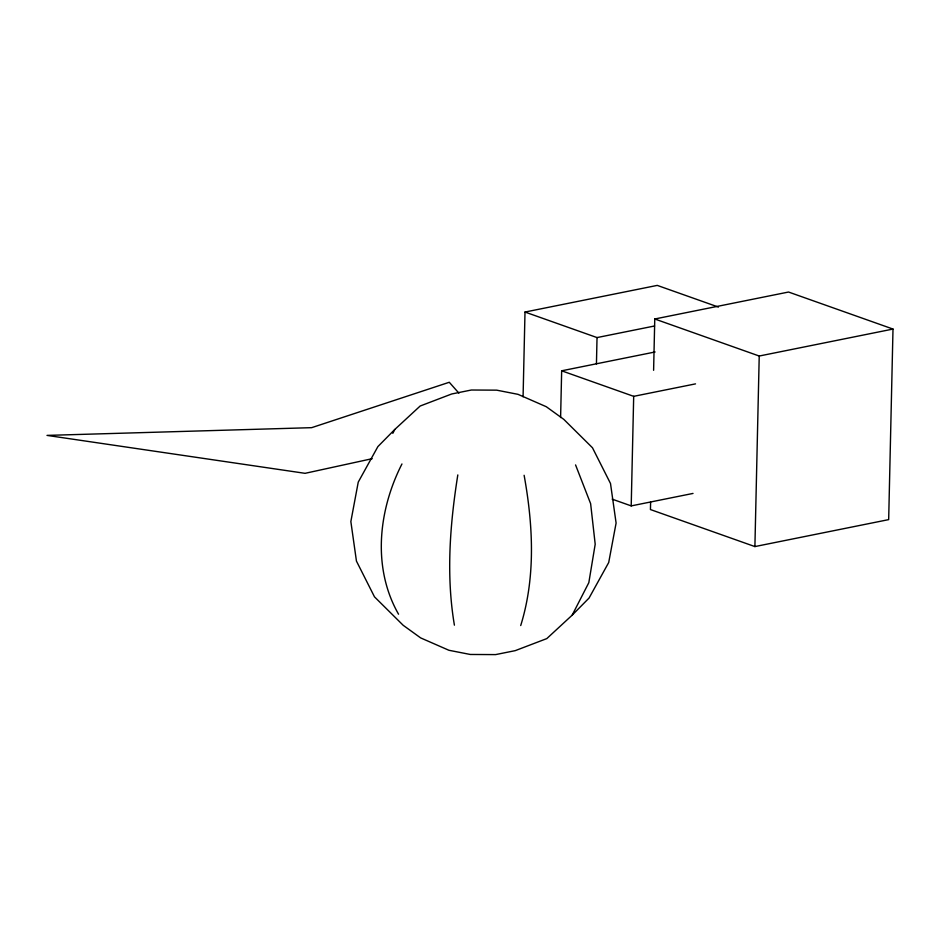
<?xml version="1.0" encoding="UTF-8"?>
<svg xmlns="http://www.w3.org/2000/svg" width="940" height="940" viewBox="0 0 940 940"><rect width="100%" height="100%" fill="white"/><g stroke="black" fill="none" stroke-linecap="round" stroke-linejoin="round"><path stroke-width="1.41" d="M523.075 396.774L525.002 312.045L657.26 285.396L718.43 307.075M560.604 417.548L561.662 370.806L655.11 351.971M596.442 363.874L597.029 337.578L525.002 312.045M693.027 493.43L631.21 505.896L633.689 396.339L561.662 370.806M650.609 502.219L650.445 509.551L754.902 546.575L888.676 519.62L893 329.059L788.543 292.034L654.769 318.989L653.606 370.301M754.902 546.575L759.226 356.025L654.769 318.989M457.815 474.923C449.943 524.496 445.983 575.398 454.408 625.17M520.713 625.547C535.823 576.902 533.086 524.826 524.12 475.288M401.956 463.961C378.421 510.209 372.04 567.784 398.548 614.208M392.803 433.352L394.8 429.451L420.156 406.021L451.717 393.978L471.363 390.018L496.696 390.159L518.022 394.342L546.293 406.726L563.777 419.346L592.482 447.781L610.507 483.513L616.1 523.051L608.709 562.508L589.063 598.04L572.154 615.183L546.798 638.601L515.238 650.644L495.591 654.604L470.27 654.463L448.932 650.28L420.662 637.908L403.178 625.288L374.484 596.841L356.448 561.11L350.855 521.571L358.246 482.114L377.892 446.594L394.8 429.451M572.154 615.183L588.828 582.659L595.196 544.236L590.626 503.664L575.562 464.924M372.181 458.685L305.077 473.325L47 435.396L311.657 427.665L449.273 382.274L458.896 393.132M597.029 337.578L654.545 325.992M759.226 356.025L893 329.059M633.689 396.339L695.518 383.873M612.175 499.152L631.21 505.896"/></g></svg>
